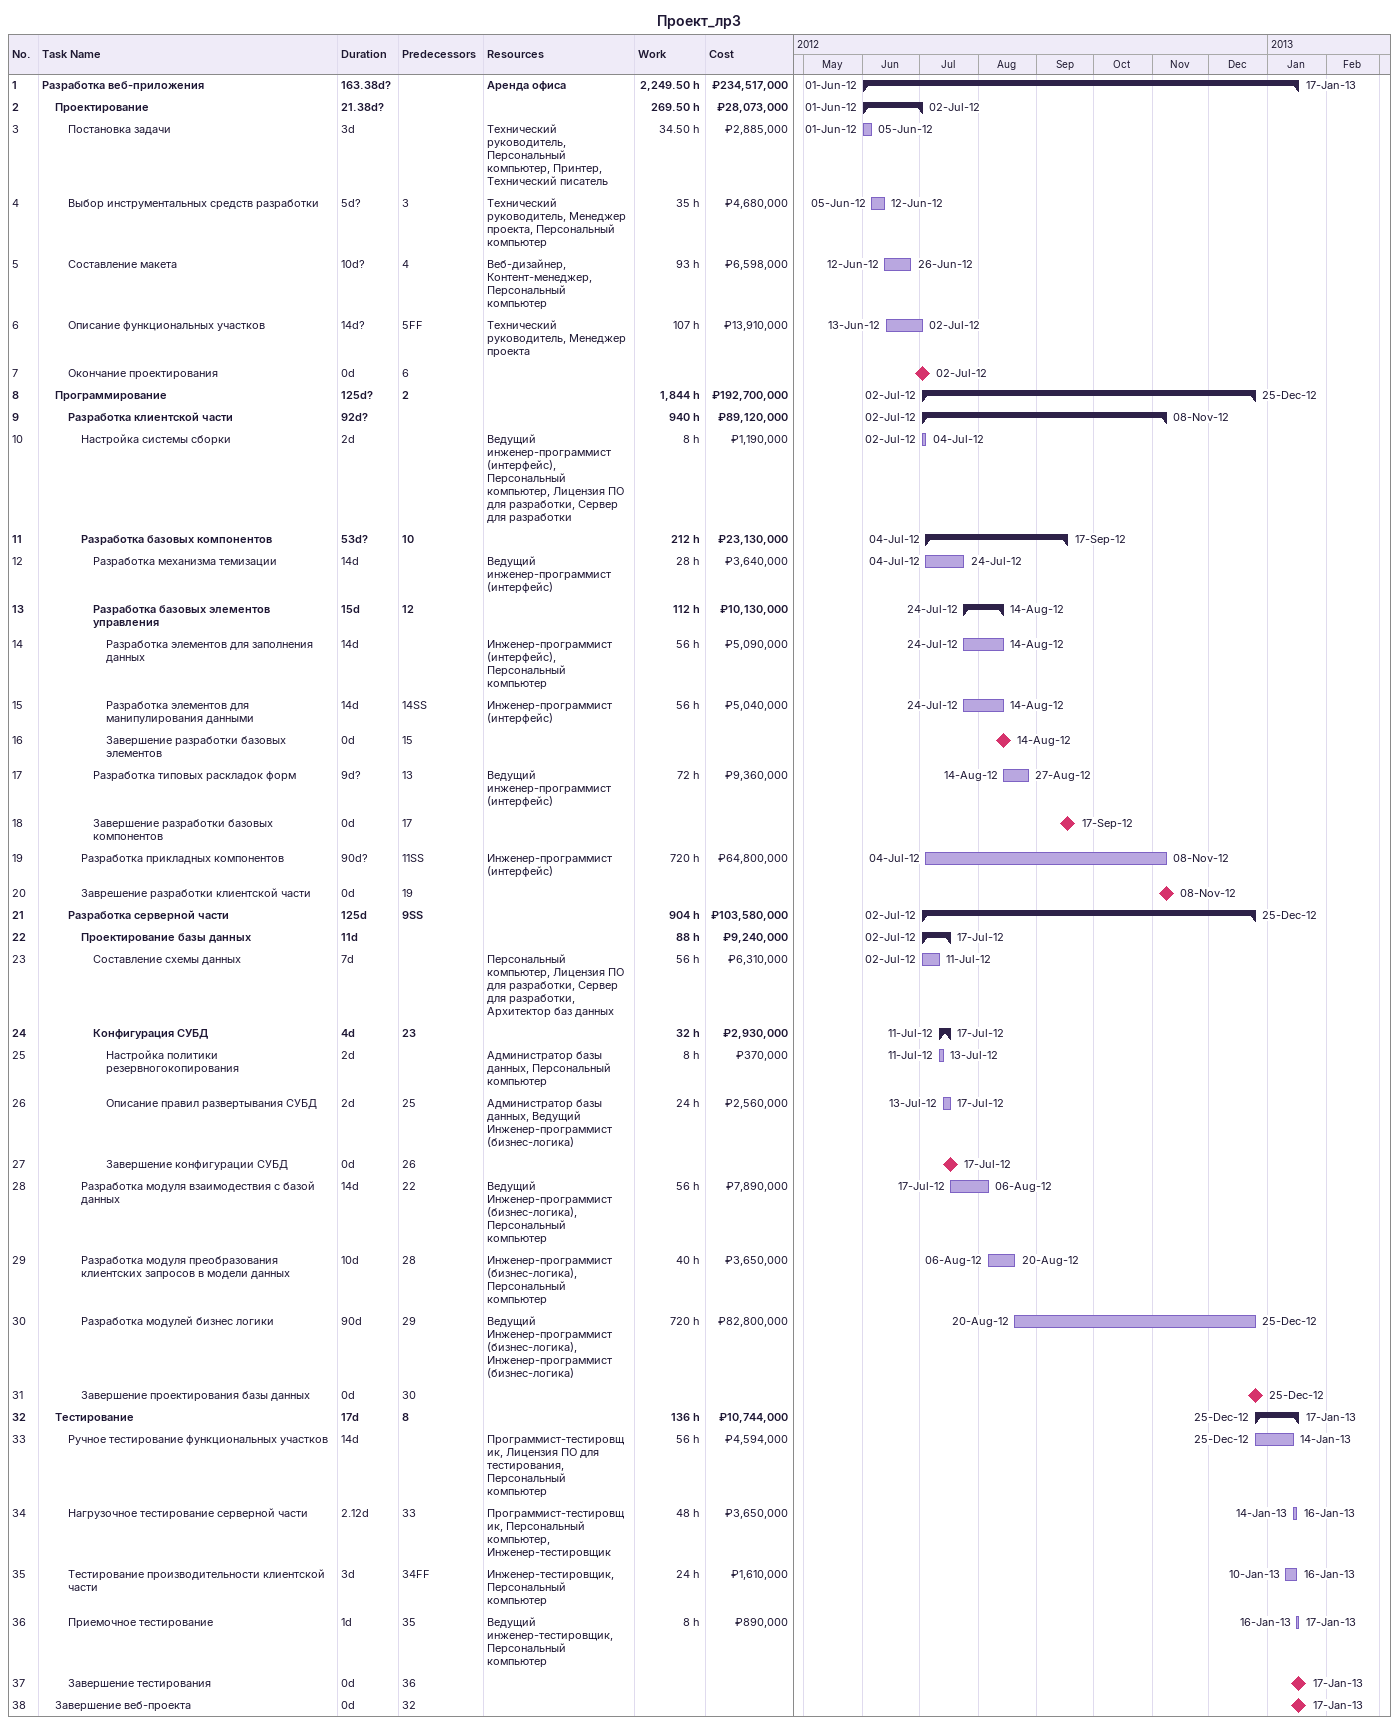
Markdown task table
Проект_лр3

| ID | Level | Task | Duration | Start | Finish | Predecessors | Resources | Work (h) | Cost (₽) |
|---|---|---|---|---|---|---|---|---|---|
| 1 | 1 | **Разработка веб-приложения** | 163.38d? | 2012-06-01 | 2013-01-17 |  | Аренда офиса | 2249.50 | 234517000 |
| 2 | 2 | **Проектирование** | 21.38d? | 2012-06-01 | 2012-07-02 |  |  | 269.50 | 28073000 |
| 3 | 3 | Постановка задачи | 3d | 2012-06-01 | 2012-06-05 |  | Технический руководитель, Персональный компьютер, Принтер, Технический писатель | 34.50 | 2885000 |
| 4 | 3 | Выбор инструментальных средств разработки | 5d? | 2012-06-05 | 2012-06-12 | 3 | Технический руководитель, Менеджер проекта, Персональный компьютер | 35 | 4680000 |
| 5 | 3 | Составление макета | 10d? | 2012-06-12 | 2012-06-26 | 4 | Веб-дизайнер, Контент-менеджер, Персональный компьютер | 93 | 6598000 |
| 6 | 3 | Описание функциональных участков | 14d? | 2012-06-13 | 2012-07-02 | 5FF | Технический руководитель, Менеджер проекта | 107 | 13910000 |
| 7 | 3 | Окончание проектирования | 0d | 2012-07-02 | 2012-07-02 | 6 |  |  |  |
| 8 | 2 | **Программирование** | 125d? | 2012-07-02 | 2012-12-25 | 2 |  | 1844 | 192700000 |
| 9 | 3 | **Разработка клиентской части** | 92d? | 2012-07-02 | 2012-11-08 |  |  | 940 | 89120000 |
| 10 | 4 | Настройка системы сборки | 2d | 2012-07-02 | 2012-07-04 |  | Ведущий инженер-программист (интерфейс), Персональный компьютер, Лицензия ПО для разработки, Сервер для разработки | 8 | 1190000 |
| 11 | 4 | **Разработка базовых компонентов** | 53d? | 2012-07-04 | 2012-09-17 | 10 |  | 212 | 23130000 |
| 12 | 5 | Разработка механизма темизации | 14d | 2012-07-04 | 2012-07-24 |  | Ведущий инженер-программист (интерфейс) | 28 | 3640000 |
| 13 | 5 | **Разработка базовых элементов управления** | 15d | 2012-07-24 | 2012-08-14 | 12 |  | 112 | 10130000 |
| 14 | 6 | Разработка элементов для заполнения данных | 14d | 2012-07-24 | 2012-08-14 |  | Инженер-программист (интерфейс), Персональный компьютер | 56 | 5090000 |
| 15 | 6 | Разработка элементов для манипулирования данными | 14d | 2012-07-24 | 2012-08-14 | 14SS | Инженер-программист (интерфейс) | 56 | 5040000 |
| 16 | 6 | Завершение разработки базовых элементов | 0d | 2012-08-14 | 2012-08-14 | 15 |  |  |  |
| 17 | 5 | Разработка типовых раскладок форм | 9d? | 2012-08-14 | 2012-08-27 | 13 | Ведущий инженер-программист (интерфейс) | 72 | 9360000 |
| 18 | 5 | Завершение разработки базовых компонентов | 0d | 2012-09-17 | 2012-09-17 | 17 |  |  |  |
| 19 | 4 | Разработка прикладных компонентов | 90d? | 2012-07-04 | 2012-11-08 | 11SS | Инженер-программист (интерфейс) | 720 | 64800000 |
| 20 | 4 | Заврешение разработки клиентской части | 0d | 2012-11-08 | 2012-11-08 | 19 |  |  |  |
| 21 | 3 | **Разработка серверной части** | 125d | 2012-07-02 | 2012-12-25 | 9SS |  | 904 | 103580000 |
| 22 | 4 | **Проектирование базы данных** | 11d | 2012-07-02 | 2012-07-17 |  |  | 88 | 9240000 |
| 23 | 5 | Составление схемы данных | 7d | 2012-07-02 | 2012-07-11 |  | Персональный компьютер, Лицензия ПО для разработки, Сервер для разработки, Архитектор баз данных | 56 | 6310000 |
| 24 | 5 | **Конфигурация СУБД** | 4d | 2012-07-11 | 2012-07-17 | 23 |  | 32 | 2930000 |
| 25 | 6 | Настройка политики резервногокопирования | 2d | 2012-07-11 | 2012-07-13 |  | Администратор базы данных, Персональный компьютер | 8 | 370000 |
| 26 | 6 | Описание правил развертывания СУБД | 2d | 2012-07-13 | 2012-07-17 | 25 | Администратор базы данных, Ведущий Инженер-программист (бизнес-логика) | 24 | 2560000 |
| 27 | 6 | Завершение конфигурации СУБД | 0d | 2012-07-17 | 2012-07-17 | 26 |  |  |  |
| 28 | 4 | Разработка модуля взаимодествия с базой данных | 14d | 2012-07-17 | 2012-08-06 | 22 | Ведущий Инженер-программист (бизнес-логика), Персональный компьютер | 56 | 7890000 |
| 29 | 4 | Разработка модуля преобразования клиентских запросов в модели данных | 10d | 2012-08-06 | 2012-08-20 | 28 | Инженер-программист (бизнес-логика), Персональный компьютер | 40 | 3650000 |
| 30 | 4 | Разработка модулей бизнес логики | 90d | 2012-08-20 | 2012-12-25 | 29 | Ведущий Инженер-программист (бизнес-логика), Инженер-программист (бизнес-логика) | 720 | 82800000 |
| 31 | 4 | Завершение проектирования базы данных | 0d | 2012-12-25 | 2012-12-25 | 30 |  |  |  |
| 32 | 2 | **Тестирование** | 17d | 2012-12-25 | 2013-01-17 | 8 |  | 136 | 10744000 |
| 33 | 3 | Ручное тестирование функциональных участков | 14d | 2012-12-25 | 2013-01-14 |  | Программист-тестировщик, Лицензия ПО для тестирования, Персональный компьютер | 56 | 4594000 |
| 34 | 3 | Нагрузочное тестирование серверной части | 2.12d | 2013-01-14 | 2013-01-16 | 33 | Программист-тестировщик, Персональный компьютер, Инженер-тестировщик | 48 | 3650000 |
| 35 | 3 | Тестирование производительности клиентской части | 3d | 2013-01-10 | 2013-01-16 | 34FF | Инженер-тестировщик, Персональный компьютер | 24 | 1610000 |
| 36 | 3 | Приемочное тестирование | 1d | 2013-01-16 | 2013-01-17 | 35 | Ведущий инженер-тестировщик, Персональный компьютер | 8 | 890000 |
| 37 | 3 | Завершение тестирования | 0d | 2013-01-17 | 2013-01-17 | 36 |  |  |  |
| 38 | 2 | Завершение веб-проекта | 0d | 2013-01-17 | 2013-01-17 | 32 |  |  |  |
